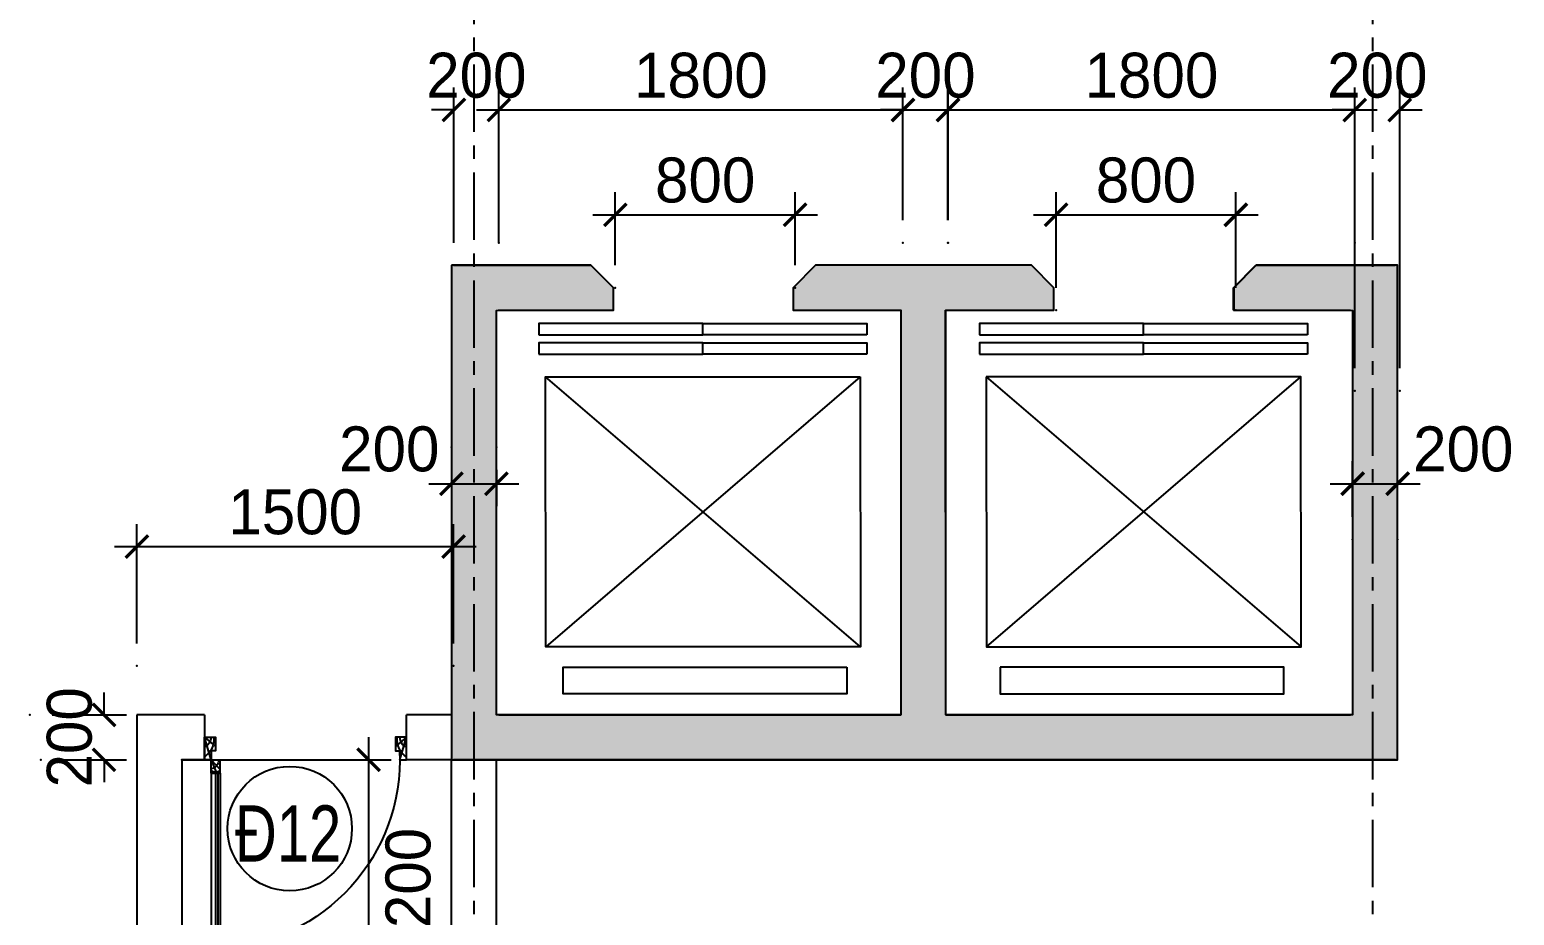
# Model space of a CAD drawing. Header units: inches. Extents: x -844707 to -690155, y -211546 to -175871.
# Drawn here: x -796797 to -790191, y -196534 to -192594 of the extents above; entities that cross this region are included whole.
import ezdxf

# ---------------------------------------------------------------- set-up
doc = ezdxf.new("R2010")
doc.units = ezdxf.units.IN
doc.header["$LTSCALE"] = 48
doc.header["$MEASUREMENT"] = 0
doc.linetypes.add('CENTER', pattern=[2, 1.25, -0.25, 0.25, -0.25])
for name, color, linetype in [('DWGSHARE.com-COT-DWGSHARE.com', 2, 'Continuous'), ('DWGSHARE.com-CUA-DWGSHARE.com', 231, 'Continuous'), ('DWGSHARE.com-DIM-DWGSHARE.com', 251, 'Continuous'), ('DWGSHARE.com-HATCH-DWGSHARE.com', 8, 'Continuous'), ('DWGSHARE.com-NET-DWGSHARE.com', 245, 'Continuous'), ('DWGSHARE.com-truc-DWGSHARE.com', 250, 'CENTER'), ('DWGSHARE.com-TUONG-DWGSHARE.com', 7, 'Continuous')]:
    doc.layers.add(name, color=color, linetype=linetype)
doc.layers.add('DWGSHARE.com-DefPoints-DWGSHARE.com', color=7, linetype='Continuous', plot=False)
doc.styles.add('KTEN', font='', dxfattribs={"width": 0.9})
doc.styles.add('VNI-AVO', font='')
doc.styles.get('KTEN').set_extended_font_data('VNI-Helve-Condense')
doc.styles.get('VNI-AVO').set_extended_font_data('VNI-Avo')
doc.dimstyles.new('tl1-100', dxfattribs={"dimtxt": 200, "dimasz": 100, "dimexe": 100, "dimexo": 100, "dimgap": 50, "dimtad": 1, "dimdec": 0, "dimzin": 0, "dimdsep": 46, "dimtxsty": 'VNI-AVO', "dimblk": 'ARCHTICK', "dimcen": 1, "dimdle": 100, "dimclrd": 256, "dimclre": 256, "dimclrt": 2, "dimadec": 0, "dimazin": 0, "dimtfac": 1, "dimtdec": 0, "dimtix": 1, "dimtofl": 0, "dimtmove": 2, "dimatfit": 3, "dimldrblk": 'ARCHTICK', "dimfxl": 1, "dimtolj": 2, "dimtzin": 0, "dimarcsym": 0})

# ---------------------------------------------------------------- blocks, each defined once
blk = doc.blocks.new('D-01-900')
at = {"color": 1}
for p, q in [((-15, 889), (-15, 929)), ((-10, 929), (-15, 929)), ((20, 924), (-10, 929)), ((-10, 889), (-10, 929)), ((30, 879), (54.1, 939)), ((80, 924), (110, 929)), ((110, 889), (110, 929)), ((110, 929), (115, 929)), ((115, 889), (115, 929)), ((-10, 889), (-15, 889)), ((20, 894), (-10, 889)), ((20, 894), (20, 924)), ((30, 919), (20, 919)), ((30, 899), (20, 899)), ((30, 879), (70, 901.6)), ((70, 919), (80, 919)), ((70, 899), (80, 899)), ((80, 894), (80, 924)), ((80, 894), (110, 889)), ((110, 889), (115, 889)), ((30, 100), (54.1, 160)), ((30, 100), (70, 142.5)), ((30, 100), (0, 0)), ((870, 100), (900, 0)), ((0, 0), (50, 40.7)), ((900, 0), (850, 40.7))]:
    blk.add_line(p, q, dxfattribs=at)
at = {"color": 3}
for p, q in [((30, 939), (70, 939)), ((30, 879), (30, 939)), ((70, 879), (70, 939)), ((30, 879), (70, 879)), ((30, 160), (70, 160)), ((30, 160), (30, 100)), ((70, 160), (70, 100)), ((30, 100), (70, 100))]:
    blk.add_line(p, q, dxfattribs=at)
for p, q in [((30, 160), (30, 879)), ((50, 160), (50, 879)), ((60, 160), (60, 879)), ((70, 160), (70, 879))]:
    blk.add_line(p, q)
for points in [[(30, 60), (30, 100), (0, 100), (0, 0), (50, 0), (50, 60)], [(870, 60), (870, 100), (900, 100), (900, 0), (850, 0), (850, 60)]]:
    blk.add_lwpolyline(points, close=True, dxfattribs=at)
at = {"color": 1}
for centre, radius, start, end in [((34.1, 886.5), 42, 31.3101, 95.62688), ((30, 100), 840, 357.2706, 87.2706), ((39.4, 876.5), 24.2, 6.04182, 112.89369), ((50, 121.4), 34.3, 54.32716, 125.75666), ((24.1, 100.8), 39.4, 358.8582, 81.3705), ((-53.7, 7.7), 96.3, 355.39216, 56.0902), ((953.7, 7.7), 96.3, 123.9098, 184.60784), ((-12.7, 4.4), 41, 353.86117, 71.95721), ((912.7, 4.4), 41, 108.04279, 186.13883)]:
    blk.add_arc(centre, radius, start, end, dxfattribs=at)
blk = doc.blocks.new('_ArchTick')
at = {"color": 0, "linetype": 'ByBlock', "const_width": 0.15}
blk.add_lwpolyline([(-0.5, -0.5), (0.5, 0.5)], dxfattribs=at)
blk = doc.blocks.new('*D344')
at = {"layer": 'DWGSHARE.com-DefPoints-DWGSHARE.com', "color": 0, "transparency": 16777216}
for p in [(-794910.9, -194893.9), (-796319.9, -195425.1), (-794910.9, -195425.1)]:
    blk.add_point(p, dxfattribs=at)
at = {"layer": 'DWGSHARE.com-DIM-DWGSHARE.com', "lineweight": -2, "transparency": 16777216}
for p, q in [((-796319.9, -195325.1), (-796319.9, -194793.9)), ((-794910.9, -195325.1), (-794910.9, -194793.9)), ((-796419.9, -194893.9), (-794810.9, -194893.9))]:
    blk.add_line(p, q, dxfattribs=at)
at = {"layer": 'DWGSHARE.com-DIM-DWGSHARE.com', "lineweight": -2, "transparency": 16777216, "xscale": 100, "yscale": 100, "zscale": 100, "rotation": 180}
blk.add_blockref('_ArchTick', (-796319.9, -194893.9), dxfattribs=at)
at = {"layer": 'DWGSHARE.com-DIM-DWGSHARE.com', "lineweight": -2, "transparency": 16777216, "xscale": 100, "yscale": 100, "zscale": 100}
blk.add_blockref('_ArchTick', (-794910.9, -194893.9), dxfattribs=at)
at = {"layer": 'DWGSHARE.com-DIM-DWGSHARE.com', "color": 2, "transparency": 16777216, "insert": (-795615.4, -194740.4), "char_height": 200, "attachment_point": 5, "style": 'VNI-AVO'}
blk.add_mtext('\\A2;1500', dxfattribs=at)
blk = doc.blocks.new('*D461')
at = {"layer": 'DWGSHARE.com-DefPoints-DWGSHARE.com', "color": 0, "transparency": 16777216}
for p in [(-794920.4, -194452.3), (-794720.1, -194452.3), (-794720.1, -194614.2)]:
    blk.add_point(p, dxfattribs=at)
at = {"layer": 'DWGSHARE.com-DIM-DWGSHARE.com', "lineweight": -2, "transparency": 16777216}
for p, q in [((-794920.4, -194552.3), (-794920.4, -194714.2)), ((-794720.1, -194552.3), (-794720.1, -194714.2)), ((-795020.4, -194614.2), (-794620.1, -194614.2))]:
    blk.add_line(p, q, dxfattribs=at)
at = {"layer": 'DWGSHARE.com-DIM-DWGSHARE.com', "lineweight": -2, "transparency": 16777216, "xscale": 100, "yscale": 100, "zscale": 100, "rotation": 180}
blk.add_blockref('_ArchTick', (-794920.4, -194614.2), dxfattribs=at)
at = {"layer": 'DWGSHARE.com-DIM-DWGSHARE.com', "lineweight": -2, "transparency": 16777216, "xscale": 100, "yscale": 100, "zscale": 100}
blk.add_blockref('_ArchTick', (-794720.1, -194614.2), dxfattribs=at)
at = {"layer": 'DWGSHARE.com-DIM-DWGSHARE.com', "color": 2, "transparency": 16777216, "insert": (-795196.9, -194460.6), "char_height": 200, "attachment_point": 5, "style": 'VNI-AVO'}
blk.add_mtext('\\A2;200', dxfattribs=at)
blk = doc.blocks.new('*D462')
at = {"layer": 'DWGSHARE.com-DefPoints-DWGSHARE.com', "color": 0, "transparency": 16777216}
for p in [(-790709.9, -194614.2), (-790910.2, -194861.8), (-790709.9, -194861.8)]:
    blk.add_point(p, dxfattribs=at)
at = {"layer": 'DWGSHARE.com-DIM-DWGSHARE.com', "lineweight": -2, "transparency": 16777216}
for p, q in [((-790910.2, -194761.8), (-790910.2, -194514.2)), ((-790709.9, -194761.8), (-790709.9, -194514.2)), ((-791010.2, -194614.2), (-790609.9, -194614.2))]:
    blk.add_line(p, q, dxfattribs=at)
at = {"layer": 'DWGSHARE.com-DIM-DWGSHARE.com', "lineweight": -2, "transparency": 16777216, "xscale": 100, "yscale": 100, "zscale": 100, "rotation": 180}
blk.add_blockref('_ArchTick', (-790910.2, -194614.2), dxfattribs=at)
at = {"layer": 'DWGSHARE.com-DIM-DWGSHARE.com', "lineweight": -2, "transparency": 16777216, "xscale": 100, "yscale": 100, "zscale": 100}
blk.add_blockref('_ArchTick', (-790709.9, -194614.2), dxfattribs=at)
at = {"layer": 'DWGSHARE.com-DIM-DWGSHARE.com', "color": 2, "transparency": 16777216, "insert": (-790417.7, -194460.6), "char_height": 200, "attachment_point": 5, "style": 'VNI-AVO'}
blk.add_mtext('\\A2;200', dxfattribs=at)
blk = doc.blocks.new('*D774')
at = {"layer": 'DWGSHARE.com-DefPoints-DWGSHARE.com', "color": 0, "transparency": 16777216}
for p in [(-796797.1, -195642.4), (-796747.1, -195842.4), (-796466.2, -195842.4)]:
    blk.add_point(p, dxfattribs=at)
at = {"layer": 'DWGSHARE.com-DIM-DWGSHARE.com', "lineweight": -2, "transparency": 16777216}
for p, q in [((-796466.2, -195642.4), (-796466.2, -195542.4)), ((-796697.1, -195642.4), (-796366.2, -195642.4)), ((-796647.1, -195842.4), (-796366.2, -195842.4)), ((-796466.2, -195842.4), (-796466.2, -195942.4))]:
    blk.add_line(p, q, dxfattribs=at)
at = {"layer": 'DWGSHARE.com-DIM-DWGSHARE.com', "lineweight": -2, "transparency": 16777216, "xscale": 100, "yscale": 100, "zscale": 100}
for p, rotation in [((-796466.2, -195642.4), 270), ((-796466.2, -195842.4), 90)]:
    blk.add_blockref('_ArchTick', p, dxfattribs=dict(at, rotation=rotation))
at = {"layer": 'DWGSHARE.com-DIM-DWGSHARE.com', "color": 2, "transparency": 16777216, "insert": (-796619.7, -195742.4), "char_height": 200, "attachment_point": 5, "rotation": 90, "style": 'VNI-AVO'}
blk.add_mtext('\\A2;200', dxfattribs=at)
blk = doc.blocks.new('*D775')
at = {"layer": 'DWGSHARE.com-DefPoints-DWGSHARE.com', "color": 0, "transparency": 16777216}
for p in [(-796119.9, -195842.4), (-795992.7, -197042.6), (-795288.8, -197042.6)]:
    blk.add_point(p, dxfattribs=at)
at = {"layer": 'DWGSHARE.com-DIM-DWGSHARE.com', "lineweight": -2, "transparency": 16777216}
for p, q in [((-795288.8, -195742.4), (-795288.8, -197142.6)), ((-796019.9, -195842.4), (-795188.8, -195842.4)), ((-795892.7, -197042.6), (-795188.8, -197042.6))]:
    blk.add_line(p, q, dxfattribs=at)
at = {"layer": 'DWGSHARE.com-DIM-DWGSHARE.com', "lineweight": -2, "transparency": 16777216, "xscale": 100, "yscale": 100, "zscale": 100}
for p, rotation in [((-795288.8, -195842.4), 90), ((-795288.8, -197042.6), 270)]:
    blk.add_blockref('_ArchTick', p, dxfattribs=dict(at, rotation=rotation))
at = {"layer": 'DWGSHARE.com-DIM-DWGSHARE.com', "color": 2, "transparency": 16777216, "insert": (-795112.4, -196442.5), "char_height": 200, "attachment_point": 5, "rotation": 90, "style": 'VNI-AVO'}
blk.add_mtext('\\A2;1200', dxfattribs=at)
blk = doc.blocks.new('*D796')
at = {"layer": 'DWGSHARE.com-DefPoints-DWGSHARE.com', "color": 0, "transparency": 16777216}
for p in [(-792910.9, -192951.6), (-792910.9, -193542.4), (-792710.9, -193542.4)]:
    blk.add_point(p, dxfattribs=at)
at = {"layer": 'DWGSHARE.com-DIM-DWGSHARE.com', "lineweight": -2, "transparency": 16777216}
for p, q in [((-792910.9, -193442.4), (-792910.9, -192851.6)), ((-792710.9, -193442.4), (-792710.9, -192851.6)), ((-792910.9, -192951.6), (-793010.9, -192951.6)), ((-792710.9, -192951.6), (-792610.9, -192951.6))]:
    blk.add_line(p, q, dxfattribs=at)
at = {"layer": 'DWGSHARE.com-DIM-DWGSHARE.com', "lineweight": -2, "transparency": 16777216, "xscale": 100, "yscale": 100, "zscale": 100}
blk.add_blockref('_ArchTick', (-792910.9, -192951.6), dxfattribs=at)
at = {"layer": 'DWGSHARE.com-DIM-DWGSHARE.com', "lineweight": -2, "transparency": 16777216, "xscale": 100, "yscale": 100, "zscale": 100, "rotation": 180}
blk.add_blockref('_ArchTick', (-792710.9, -192951.6), dxfattribs=at)
at = {"layer": 'DWGSHARE.com-DIM-DWGSHARE.com', "color": 2, "transparency": 16777216, "insert": (-792810.9, -192798.1), "char_height": 200, "attachment_point": 5, "style": 'VNI-AVO'}
blk.add_mtext('\\A2;200', dxfattribs=at)
blk = doc.blocks.new('*D795')
at = {"layer": 'DWGSHARE.com-DefPoints-DWGSHARE.com', "color": 0, "transparency": 16777216}
for p in [(-792910.9, -192951.6), (-794709.4, -193542.4), (-792910.9, -193542.4)]:
    blk.add_point(p, dxfattribs=at)
at = {"layer": 'DWGSHARE.com-DIM-DWGSHARE.com', "lineweight": -2, "transparency": 16777216}
for p, q in [((-794709.4, -193442.4), (-794709.4, -192851.6)), ((-792910.9, -193442.4), (-792910.9, -192851.6)), ((-794809.4, -192951.6), (-792810.9, -192951.6))]:
    blk.add_line(p, q, dxfattribs=at)
at = {"layer": 'DWGSHARE.com-DIM-DWGSHARE.com', "lineweight": -2, "transparency": 16777216, "xscale": 100, "yscale": 100, "zscale": 100, "rotation": 180}
blk.add_blockref('_ArchTick', (-794709.4, -192951.6), dxfattribs=at)
at = {"layer": 'DWGSHARE.com-DIM-DWGSHARE.com', "lineweight": -2, "transparency": 16777216, "xscale": 100, "yscale": 100, "zscale": 100}
blk.add_blockref('_ArchTick', (-792910.9, -192951.6), dxfattribs=at)
at = {"layer": 'DWGSHARE.com-DIM-DWGSHARE.com', "color": 2, "transparency": 16777216, "insert": (-793810.2, -192798.1), "char_height": 200, "attachment_point": 5, "style": 'VNI-AVO'}
blk.add_mtext('\\A2;1800', dxfattribs=at)
blk = doc.blocks.new('*D794')
at = {"layer": 'DWGSHARE.com-DefPoints-DWGSHARE.com', "color": 0, "transparency": 16777216}
for p in [(-790900.4, -192951.6), (-792709.9, -193542.4), (-790900.4, -193542.4)]:
    blk.add_point(p, dxfattribs=at)
at = {"layer": 'DWGSHARE.com-DIM-DWGSHARE.com', "lineweight": -2, "transparency": 16777216}
for p, q in [((-792709.9, -193442.4), (-792709.9, -192851.6)), ((-790900.4, -193442.4), (-790900.4, -192851.6)), ((-792809.9, -192951.6), (-790800.4, -192951.6))]:
    blk.add_line(p, q, dxfattribs=at)
at = {"layer": 'DWGSHARE.com-DIM-DWGSHARE.com', "lineweight": -2, "transparency": 16777216, "xscale": 100, "yscale": 100, "zscale": 100, "rotation": 180}
blk.add_blockref('_ArchTick', (-792709.9, -192951.6), dxfattribs=at)
at = {"layer": 'DWGSHARE.com-DIM-DWGSHARE.com', "lineweight": -2, "transparency": 16777216, "xscale": 100, "yscale": 100, "zscale": 100}
blk.add_blockref('_ArchTick', (-790900.4, -192951.6), dxfattribs=at)
at = {"layer": 'DWGSHARE.com-DIM-DWGSHARE.com', "color": 2, "transparency": 16777216, "insert": (-791805.2, -192798.1), "char_height": 200, "attachment_point": 5, "style": 'VNI-AVO'}
blk.add_mtext('\\A2;1800', dxfattribs=at)
blk = doc.blocks.new('*D793')
at = {"layer": 'DWGSHARE.com-DefPoints-DWGSHARE.com', "color": 0, "transparency": 16777216}
for p in [(-793391.2, -193417.8), (-794191.2, -193742.4), (-793391.2, -193742.4)]:
    blk.add_point(p, dxfattribs=at)
at = {"layer": 'DWGSHARE.com-DIM-DWGSHARE.com', "lineweight": -2, "transparency": 16777216}
for p, q in [((-794191.2, -193642.4), (-794191.2, -193317.8)), ((-793391.2, -193642.4), (-793391.2, -193317.8)), ((-794291.2, -193417.8), (-793291.2, -193417.8))]:
    blk.add_line(p, q, dxfattribs=at)
at = {"layer": 'DWGSHARE.com-DIM-DWGSHARE.com', "lineweight": -2, "transparency": 16777216, "xscale": 100, "yscale": 100, "zscale": 100, "rotation": 180}
blk.add_blockref('_ArchTick', (-794191.2, -193417.8), dxfattribs=at)
at = {"layer": 'DWGSHARE.com-DIM-DWGSHARE.com', "lineweight": -2, "transparency": 16777216, "xscale": 100, "yscale": 100, "zscale": 100}
blk.add_blockref('_ArchTick', (-793391.2, -193417.8), dxfattribs=at)
at = {"layer": 'DWGSHARE.com-DIM-DWGSHARE.com', "color": 2, "transparency": 16777216, "insert": (-793791.2, -193264.3), "char_height": 200, "attachment_point": 5, "style": 'VNI-AVO'}
blk.add_mtext('\\A2;800', dxfattribs=at)
blk = doc.blocks.new('*D792')
at = {"layer": 'DWGSHARE.com-DefPoints-DWGSHARE.com', "color": 0, "transparency": 16777216}
for p in [(-794709.4, -192951.6), (-794909.4, -193642.4), (-794709.4, -193642.4)]:
    blk.add_point(p, dxfattribs=at)
at = {"layer": 'DWGSHARE.com-DIM-DWGSHARE.com', "lineweight": -2, "transparency": 16777216}
for p, q in [((-794909.4, -193542.4), (-794909.4, -192851.6)), ((-794709.4, -193542.4), (-794709.4, -192851.6)), ((-794909.4, -192951.6), (-795009.4, -192951.6)), ((-794709.4, -192951.6), (-794609.4, -192951.6))]:
    blk.add_line(p, q, dxfattribs=at)
at = {"layer": 'DWGSHARE.com-DIM-DWGSHARE.com', "lineweight": -2, "transparency": 16777216, "xscale": 100, "yscale": 100, "zscale": 100}
blk.add_blockref('_ArchTick', (-794909.4, -192951.6), dxfattribs=at)
at = {"layer": 'DWGSHARE.com-DIM-DWGSHARE.com', "lineweight": -2, "transparency": 16777216, "xscale": 100, "yscale": 100, "zscale": 100, "rotation": 180}
blk.add_blockref('_ArchTick', (-794709.4, -192951.6), dxfattribs=at)
at = {"layer": 'DWGSHARE.com-DIM-DWGSHARE.com', "color": 2, "transparency": 16777216, "insert": (-794809.4, -192798.1), "char_height": 200, "attachment_point": 5, "style": 'VNI-AVO'}
blk.add_mtext('\\A2;200', dxfattribs=at)
blk = doc.blocks.new('*D790')
at = {"layer": 'DWGSHARE.com-DefPoints-DWGSHARE.com', "color": 0, "transparency": 16777216}
for p in [(-791429.7, -193417.8), (-792229.7, -193842.4), (-791429.7, -193842.4)]:
    blk.add_point(p, dxfattribs=at)
at = {"layer": 'DWGSHARE.com-DIM-DWGSHARE.com', "lineweight": -2, "transparency": 16777216}
for p, q in [((-792229.7, -193742.4), (-792229.7, -193317.8)), ((-791429.7, -193742.4), (-791429.7, -193317.8)), ((-792329.7, -193417.8), (-791329.7, -193417.8))]:
    blk.add_line(p, q, dxfattribs=at)
at = {"layer": 'DWGSHARE.com-DIM-DWGSHARE.com', "lineweight": -2, "transparency": 16777216, "xscale": 100, "yscale": 100, "zscale": 100, "rotation": 180}
blk.add_blockref('_ArchTick', (-792229.7, -193417.8), dxfattribs=at)
at = {"layer": 'DWGSHARE.com-DIM-DWGSHARE.com', "lineweight": -2, "transparency": 16777216, "xscale": 100, "yscale": 100, "zscale": 100}
blk.add_blockref('_ArchTick', (-791429.7, -193417.8), dxfattribs=at)
at = {"layer": 'DWGSHARE.com-DIM-DWGSHARE.com', "color": 2, "transparency": 16777216, "insert": (-791829.7, -193264.3), "char_height": 200, "attachment_point": 5, "style": 'VNI-AVO'}
blk.add_mtext('\\A2;800', dxfattribs=at)
blk = doc.blocks.new('*D791')
at = {"layer": 'DWGSHARE.com-DefPoints-DWGSHARE.com', "color": 0, "transparency": 16777216}
for p in [(-790900.4, -192951.6), (-790900.4, -194200.5), (-790700.4, -194200.5)]:
    blk.add_point(p, dxfattribs=at)
at = {"layer": 'DWGSHARE.com-DIM-DWGSHARE.com', "lineweight": -2, "transparency": 16777216}
for p, q in [((-790900.4, -194100.5), (-790900.4, -192851.6)), ((-790700.4, -194100.5), (-790700.4, -192851.6)), ((-790900.4, -192951.6), (-791000.4, -192951.6)), ((-790700.4, -192951.6), (-790600.4, -192951.6))]:
    blk.add_line(p, q, dxfattribs=at)
at = {"layer": 'DWGSHARE.com-DIM-DWGSHARE.com', "lineweight": -2, "transparency": 16777216, "xscale": 100, "yscale": 100, "zscale": 100}
blk.add_blockref('_ArchTick', (-790900.4, -192951.6), dxfattribs=at)
at = {"layer": 'DWGSHARE.com-DIM-DWGSHARE.com', "lineweight": -2, "transparency": 16777216, "xscale": 100, "yscale": 100, "zscale": 100, "rotation": 180}
blk.add_blockref('_ArchTick', (-790700.4, -192951.6), dxfattribs=at)
at = {"layer": 'DWGSHARE.com-DIM-DWGSHARE.com', "color": 2, "transparency": 16777216, "insert": (-790800.4, -192798.1), "char_height": 200, "attachment_point": 5, "style": 'VNI-AVO'}
blk.add_mtext('\\A2;200', dxfattribs=at)

msp = doc.modelspace()

# ---------------------------------------------------------------- hatches: boundary and pattern name
at = {"layer": 'DWGSHARE.com-COT-DWGSHARE.com'}
msp.add_hatch(color=256, dxfattribs=at).paths.add_polyline_path([(-794920.4, -193642.4), (-794920.4, -195842.4), (-790709.9, -195842.4), (-790709.9, -193642.4), (-791339.2, -193642.4), (-791439.2, -193742.4), (-791439.2, -193842.4), (-790910.4, -193842.9), (-790909.9, -195642.4), (-792720.4, -195642.4), (-792720.4, -193842.4), (-792239.2, -193842.4), (-792239.2, -193742.4), (-792339.2, -193642.4), (-793299.7, -193642.4), (-793399.7, -193742.4), (-793399.7, -193842.4), (-792920.4, -193842.4), (-792920.4, -195642.4), (-794720.4, -195642.4), (-794719.9, -193842.9), (-794199.7, -193842.4), (-794199.7, -193742.4), (-794299.7, -193642.4)])

# ---------------------------------------------------------------- linework, layer by layer
msp.add_lwpolyline([(-794920.4, -193642.4), (-794920.4, -195842.4), (-790709.9, -195842.4), (-790709.9, -193642.4), (-791339.2, -193642.4), (-791439.2, -193742.4), (-791439.2, -193842.4), (-790910.4, -193842.9), (-790909.9, -195642.4), (-792720.4, -195642.4), (-792720.4, -193842.4), (-792239.2, -193842.4), (-792239.2, -193742.4), (-792339.2, -193642.4), (-793299.7, -193642.4), (-793399.7, -193742.4), (-793399.7, -193842.4), (-792920.4, -193842.4), (-792920.4, -195642.4), (-794720.4, -195642.4), (-794719.9, -193842.9), (-794199.7, -193842.4), (-794199.7, -193742.4), (-794299.7, -193642.4)], close=True, dxfattribs=at)
at = {"layer": 'DWGSHARE.com-CUA-DWGSHARE.com'}
msp.add_circle((-795639.8, -196148.5), 276.9, dxfattribs=at)
at = {"layer": 'DWGSHARE.com-DIM-DWGSHARE.com'}
msp.add_line((-794710.9, -195842.4), (-794910.9, -195842.4), dxfattribs=at)
at = {"layer": 'DWGSHARE.com-NET-DWGSHARE.com'}
for p, q in [((-793099.9, -195339.3), (-794501.4, -194138.9)), ((-793100.9, -194138.9), (-794500.4, -195339.3)), ((-792540.9, -194138.9), (-791139.5, -195339.3)), ((-792539.9, -195339.3), (-791140.4, -194138.9))]:
    msp.add_line(p, q, dxfattribs=at)
for points in [[(-794531.1, -193951.7), (-793801.2, -193951.7), (-793801.2, -193900.7), (-794531.1, -193900.7)], [(-793071.2, -193951.7), (-793801.2, -193951.7), (-793801.2, -193900.7), (-793071.2, -193900.7)], [(-792570.6, -193951.7), (-791840.7, -193951.7), (-791840.7, -193900.7), (-792570.6, -193900.7)], [(-791110.8, -193951.7), (-791840.7, -193951.7), (-791840.7, -193900.7), (-791110.8, -193900.7)], [(-794531.1, -194038.4), (-793801.2, -194038.4), (-793801.2, -193987.4), (-794531.1, -193987.4)], [(-793071.2, -194038.4), (-793801.2, -194038.4), (-793801.2, -193987.4), (-793071.2, -193987.4)], [(-792570.6, -194038.4), (-791840.7, -194038.4), (-791840.7, -193987.4), (-792570.6, -193987.4)], [(-791110.8, -194038.4), (-791840.7, -194038.4), (-791840.7, -193987.4), (-791110.8, -193987.4)], [(-793100.9, -194138.9), (-793099.9, -195339.3), (-794500.4, -195339.3), (-794501.4, -194138.9)], [(-792540.9, -194138.9), (-792539.9, -195339.3), (-791139.5, -195339.3), (-791140.4, -194138.9)], [(-793161.2, -195430.5), (-793161.2, -195549.2), (-794423.3, -195549.2), (-794423.3, -195430.5)], [(-792478.7, -195430.5), (-792478.7, -195549.2), (-791216.6, -195549.2), (-791216.6, -195430.5)]]:
    msp.add_lwpolyline(points, close=True, dxfattribs=at)
at = {"layer": 'DWGSHARE.com-truc-DWGSHARE.com', "ltscale": 5}
for p, q in [((-794819.5, -206009.4), (-794819.5, -182151.4)), ((-790819.5, -206009.4), (-790819.5, -182151.4))]:
    msp.add_line(p, q, dxfattribs=at)
at = {"layer": 'DWGSHARE.com-TUONG-DWGSHARE.com'}
for p, q in [((-794910.9, -193642.4), (-794301.2, -193642.4)), ((-791440.7, -193742.4), (-791340.7, -193642.4)), ((-791340.7, -193642.4), (-790720.4, -193642.4)), ((-791440.7, -193842.4), (-791440.7, -193742.4)), ((-794710.4, -193842.4), (-794201.2, -193842.4)), ((-792720.9, -195642.4), (-792721.9, -193842.4)), ((-791440.7, -193842.4), (-790920.4, -193842.4)), ((-796319.9, -195642.4), (-796319.9, -197891.9)), ((-796019.9, -195642.4), (-796319.9, -195642.4)), ((-796019.9, -195642.4), (-796019.9, -195842.4)), ((-795119.9, -195842.4), (-795119.9, -195642.4)), ((-794920.4, -195642.4), (-795119.9, -195642.4)), ((-794710, -195642.4), (-794710, -195642.4)), ((-794710, -195642.4), (-792920.9, -195642.4)), ((-792720.9, -195642.4), (-790919.5, -195642.4)), ((-796119.9, -195842.4), (-796119.9, -197042.6)), ((-796119.9, -195842.4), (-796019.9, -195842.4)), ((-796019.9, -195842.4), (-796119.9, -195842.4)), ((-794920.4, -195842.4), (-795119.9, -195842.4)), ((-794920.4, -197042.6), (-794920.4, -195842.4)), ((-794720.4, -197891.9), (-794720.4, -195842.4)), ((-790719.4, -195842.4), (-794710.9, -195842.4))]:
    msp.add_line(p, q, dxfattribs=at)
for centre, start, end in [((-794810.4, -193642.9), 90, 180), ((-794710.4, -193842.9), 90, 180), ((-790920.9, -193842.9), 0, 90)]:
    msp.add_arc(centre, 0.5, start, end, dxfattribs=at)

# ---------------------------------------------------------------- block references
at = {"layer": 'DWGSHARE.com-HATCH-DWGSHARE.com', "xscale": -1, "rotation": 180}
msp.add_blockref('D-01-900', (-796019.9, -195742.4), dxfattribs=at)

# ---------------------------------------------------------------- texts
at = {"layer": 'DWGSHARE.com-CUA-DWGSHARE.com', "style": 'KTEN', "width": 0.9}
msp.add_text('Ñ12', height=250, dxfattribs=at).set_placement((-795883.4, -196295.2))

# ---------------------------------------------------------------- dimensions: what is measured, and where the dimension line sits
at = {"layer": 'DWGSHARE.com-DIM-DWGSHARE.com'}
for base, p1, p2, picture, middle in [((-794709.4, -192951.6), (-794909.4, -193642.4), (-794709.4, -193642.4), '*D792', (-794809.4, -192798.1)), ((-792910.9, -192951.6), (-792710.9, -193542.4), (-792910.9, -193542.4), '*D796', (-792810.9, -192798.1)), ((-790900.4, -192951.6), (-790700.4, -194200.5), (-790900.4, -194200.5), '*D791', (-790800.4, -192798.1)), ((-793391.2, -193417.8), (-794191.2, -193742.4), (-793391.2, -193742.4), '*D793', (-793791.2, -193264.3)), ((-791429.7, -193417.8), (-792229.7, -193842.4), (-791429.7, -193842.4), '*D790', (-791829.7, -193264.3))]:
    dim = msp.add_linear_dim(base=base, p1=p1, p2=p2, dimstyle='tl1-100', dxfattribs=at)
    dim.commit()
    dim.dimension.update_dxf_attribs({"geometry": picture, "text_midpoint": middle})
for base, p1, p2, text, picture, middle in [((-792910.9, -192951.6), (-794709.4, -193542.4), (-792910.9, -193542.4), '1800', '*D795', (-793810.2, -192798.1)), ((-790900.4, -192951.6), (-792709.9, -193542.4), (-790900.4, -193542.4), '1800', '*D794', (-791805.2, -192798.1)), ((-794910.9, -194893.9), (-796319.9, -195425.1), (-794910.9, -195425.1), '1500', '*D344', (-795615.4, -194740.4))]:
    dim = msp.add_linear_dim(base=base, p1=p1, p2=p2, text=text, dimstyle='tl1-100', dxfattribs=at)
    dim.commit()
    dim.dimension.update_dxf_attribs({"geometry": picture, "text_midpoint": middle})
for base, p1, p2, picture, middle in [((-794720.1, -194614.2), (-794920.4, -194452.3), (-794720.1, -194452.3), '*D461', (-795196.9, -194460.6)), ((-790709.9, -194614.2), (-790910.2, -194861.8), (-790709.9, -194861.8), '*D462', (-790417.7, -194460.6))]:
    dim = msp.add_linear_dim(base=base, p1=p1, p2=p2, dimstyle='tl1-100', dxfattribs=at)
    dim.commit()
    dim.dimension.update_dxf_attribs({"geometry": picture, "text_midpoint": middle, "dimtype": 160})
dim = msp.add_linear_dim(base=(-796466.2, -195842.4), p1=(-796797.1, -195642.4), p2=(-796747.1, -195842.4), angle=90, dimstyle='tl1-100', dxfattribs=at)
dim.commit()
dim.dimension.update_dxf_attribs({"geometry": '*D774', "text_midpoint": (-796619.7, -195742.4)})
dim = msp.add_linear_dim(base=(-795288.8, -197042.6), p1=(-796119.9, -195842.4), p2=(-795992.7, -197042.6), angle=90, dimstyle='tl1-100', dxfattribs=at)
dim.commit()
dim.dimension.update_dxf_attribs({"geometry": '*D775', "text_midpoint": (-795112.4, -196442.5), "dimtype": 160})

doc.saveas('drawing.dxf')
